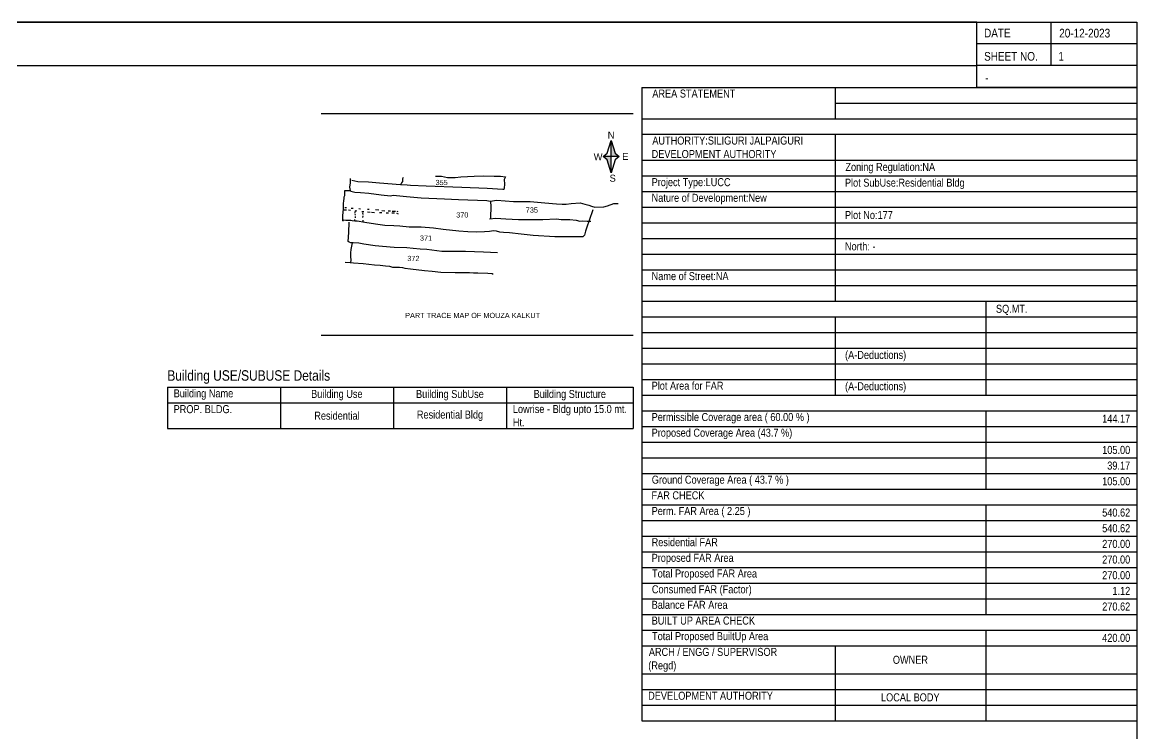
# Paper-space layout 'AutoDCR01' of a CAD drawing. Header units: metres. Extents: x 1 to 57.2, y 0.3 to 37.4.
# Drawn here: x 25.21 to 57.24, y 17 to 37.44 of the extents above; entities that cross this region are included whole.
import ezdxf

# ---------------------------------------------------------------- set-up
doc = ezdxf.new("R2010")
doc.units = ezdxf.units.M
doc.header["$MEASUREMENT"] = 0
doc.layers.add('DCR_AREATABLE', color=7, linetype='Continuous')
doc.layers.add('DCR_FSITABLE', color=7, linetype='Continuous')
doc.styles.add('AutoDCRTableFont', font='ARIALN.TTF')
doc.styles.get("Standard").update_dxf_attribs({"font": 'arial.ttf'})

# ---------------------------------------------------------------- blocks, each defined once
blk = doc.blocks.new('blkPrintInfo')
at = {"layer": 'DCR_AREATABLE'}
blk.add_lwpolyline([(-4.6, 0), (0, 0), (0, -1.87), (-4.6, -1.87)], close=True, dxfattribs=at)
at = {"layer": 'DCR_FSITABLE'}
for p, q in [((0, -0.623), (-4.6, -0.623)), ((0, -1.246), (-4.6, -1.246))]:
    blk.add_line(p, q, dxfattribs=at)
blk.add_lwpolyline([(-2.469, 0), (-2.469, -1.246)], dxfattribs=at)
at = {"layer": 'DCR_AREATABLE', "style": 'AutoDCRTableFont'}
for s, p in [('DATE', (-4.387, -0.435)), ('SHEET NO.', (-4.387, -1.103))]:
    blk.add_text(s, height=0.25, dxfattribs=at).set_placement(p)
for tag, p in [('DATE', (-2.219, -0.435)), ('PAGE_NO', (-2.219, -1.103)), ('SHEETNAME', (-4.35, -1.726))]:
    blk.add_attdef(tag, p, '', height=0.25, dxfattribs=at)
blk = doc.blocks.new('AREATABLE000000', base_point=(3538189.497, 1101892.864))
at = {"layer": 'DCR_AREATABLE', "style": 'AutoDCRTableFont'}
blk.add_attdef('Tag_001', (0, -0.234), '', height=0.23, dxfattribs=at)
blk = doc.blocks.new('AREATABLE000300', base_point=(3538189.497, 1101892.864))
at = {"layer": 'DCR_AREATABLE', "style": 'AutoDCRTableFont'}
for tag, p in [('Tag_001', (0, -0.234)), ('Tag_002', (-0.02, -0.621))]:
    blk.add_attdef(tag, p, '', height=0.23, dxfattribs=at)
blk = doc.blocks.new('AREATABLE000401', base_point=(3538189.497, 1101892.864))
at = {"layer": 'DCR_AREATABLE', "style": 'AutoDCRTableFont'}
blk.add_attdef('Tag_001', (-0.006, -0.23), '', height=0.23, dxfattribs=at)
blk = doc.blocks.new('AREATABLE000500', base_point=(3538189.497, 1101892.864))
at = {"layer": 'DCR_AREATABLE', "style": 'AutoDCRTableFont'}
blk.add_attdef('Tag_001', (-0.02, -0.234), '', height=0.23, dxfattribs=at)
blk = doc.blocks.new('AREATABLE000501', base_point=(3538189.497, 1101892.864))
at = {"layer": 'DCR_AREATABLE', "style": 'AutoDCRTableFont'}
blk.add_attdef('Tag_001', (-0.02, -0.234), '', height=0.23, dxfattribs=at)
blk = doc.blocks.new('AREATABLE000600', base_point=(3538189.497, 1101892.864))
at = {"layer": 'DCR_AREATABLE', "style": 'AutoDCRTableFont'}
blk.add_attdef('Tag_001', (-0.02, -0.234), '', height=0.23, dxfattribs=at)
blk = doc.blocks.new('AREATABLE000701', base_point=(3538189.497, 1101892.864))
at = {"layer": 'DCR_AREATABLE', "style": 'AutoDCRTableFont'}
blk.add_attdef('Tag_001', (-0.02, -0.231), '', height=0.23, dxfattribs=at)
blk = doc.blocks.new('AREATABLE000901', base_point=(3538189.497, 1101892.864))
at = {"layer": 'DCR_AREATABLE', "style": 'AutoDCRTableFont'}
blk.add_attdef('Tag_001', (-0.02, -0.23), '', height=0.23, dxfattribs=at)
blk = doc.blocks.new('AREATABLE001100', base_point=(3538189.497, 1101892.864))
at = {"layer": 'DCR_AREATABLE', "style": 'AutoDCRTableFont'}
blk.add_attdef('Tag_001', (-0.02, -0.234), '', height=0.23, dxfattribs=at)
blk = doc.blocks.new('AREATABLE001302', base_point=(3538189.497, 1101892.864))
at = {"layer": 'DCR_AREATABLE', "style": 'AutoDCRTableFont'}
blk.add_attdef('Tag_001', (-0.012, -0.234), '', height=0.23, dxfattribs=at)
blk = doc.blocks.new('AREATABLE001601', base_point=(3538189.497, 1101892.864))
at = {"layer": 'DCR_AREATABLE', "style": 'AutoDCRTableFont'}
blk.add_attdef('Tag_001', (-0.016, -0.234), '', height=0.23, dxfattribs=at)
blk = doc.blocks.new('AREATABLE001800', base_point=(3538189.497, 1101892.864))
at = {"layer": 'DCR_AREATABLE', "style": 'AutoDCRTableFont'}
blk.add_attdef('Tag_001', (-0.02, -0.234), '', height=0.23, dxfattribs=at)
blk = doc.blocks.new('AREATABLE001801', base_point=(3538189.497, 1101892.864))
at = {"layer": 'DCR_AREATABLE', "style": 'AutoDCRTableFont'}
blk.add_attdef('Tag_001', (-0.016, -0.234), '', height=0.23, dxfattribs=at)
blk = doc.blocks.new('AREATABLE002000', base_point=(3538189.497, 1101892.864))
at = {"layer": 'DCR_AREATABLE', "style": 'AutoDCRTableFont'}
blk.add_attdef('Tag_001', (-0.02, -0.234), '', height=0.23, dxfattribs=at)
blk = doc.blocks.new('AREATABLE002002', base_point=(3538189.497, 1101892.864))
at = {"layer": 'DCR_AREATABLE', "style": 'AutoDCRTableFont'}
blk.add_attdef('Tag_001', (-0.028, -0.231), '', height=0.23, dxfattribs=at)
blk = doc.blocks.new('AREATABLE002100', base_point=(3538189.497, 1101892.864))
at = {"layer": 'DCR_AREATABLE', "style": 'AutoDCRTableFont'}
blk.add_attdef('Tag_001', (-0.02, -0.234), '', height=0.23, dxfattribs=at)
blk = doc.blocks.new('AREATABLE002202', base_point=(3538189.497, 1101892.864))
at = {"layer": 'DCR_AREATABLE', "style": 'AutoDCRTableFont'}
blk.add_attdef('Tag_001', (-0.028, -0.231), '', height=0.23, dxfattribs=at)
blk = doc.blocks.new('AREATABLE002302', base_point=(3538189.497, 1101892.864))
at = {"layer": 'DCR_AREATABLE', "style": 'AutoDCRTableFont'}
blk.add_attdef('Tag_001', (-0.011, -0.231), '', height=0.23, dxfattribs=at)
blk = doc.blocks.new('AREATABLE002400', base_point=(3538189.497, 1101892.864))
at = {"layer": 'DCR_AREATABLE', "style": 'AutoDCRTableFont'}
blk.add_attdef('Tag_001', (-0.015, -0.234), '', height=0.23, dxfattribs=at)
blk = doc.blocks.new('AREATABLE002402', base_point=(3538189.497, 1101892.864))
at = {"layer": 'DCR_AREATABLE', "style": 'AutoDCRTableFont'}
blk.add_attdef('Tag_001', (-0.028, -0.231), '', height=0.23, dxfattribs=at)
blk = doc.blocks.new('AREATABLE002500', base_point=(3538189.497, 1101892.864))
at = {"layer": 'DCR_AREATABLE', "style": 'AutoDCRTableFont'}
blk.add_attdef('Tag_001', (-0.022, -0.234), '', height=0.23, dxfattribs=at)
blk = doc.blocks.new('AREATABLE002600', base_point=(3538189.497, 1101892.864))
at = {"layer": 'DCR_AREATABLE', "style": 'AutoDCRTableFont'}
blk.add_attdef('Tag_001', (-0.02, -0.234), '', height=0.23, dxfattribs=at)
blk = doc.blocks.new('AREATABLE002602', base_point=(3538189.497, 1101892.864))
at = {"layer": 'DCR_AREATABLE', "style": 'AutoDCRTableFont'}
blk.add_attdef('Tag_001', (-0.011, -0.231, -562953711517696), '', height=0.23, dxfattribs=at)
blk = doc.blocks.new('AREATABLE002702', base_point=(3538189.497, 1101892.864))
at = {"layer": 'DCR_AREATABLE', "style": 'AutoDCRTableFont'}
blk.add_attdef('Tag_001', (-0.011, -0.231), '', height=0.23, dxfattribs=at)
blk = doc.blocks.new('AREATABLE002800', base_point=(3538189.497, 1101892.864))
at = {"layer": 'DCR_AREATABLE', "style": 'AutoDCRTableFont'}
blk.add_attdef('Tag_001', (-0.02, -0.23), '', height=0.23, dxfattribs=at)
blk = doc.blocks.new('AREATABLE002802', base_point=(3538189.497, 1101892.864))
at = {"layer": 'DCR_AREATABLE', "style": 'AutoDCRTableFont'}
blk.add_attdef('Tag_001', (-0.007, -0.231, -562953711517696), '', height=0.23, dxfattribs=at)
blk = doc.blocks.new('AREATABLE002900', base_point=(3538189.497, 1101892.864))
at = {"layer": 'DCR_AREATABLE', "style": 'AutoDCRTableFont'}
blk.add_attdef('Tag_001', (-0.02, -0.23), '', height=0.23, dxfattribs=at)
blk = doc.blocks.new('AREATABLE002902', base_point=(3538189.497, 1101892.864))
at = {"layer": 'DCR_AREATABLE', "style": 'AutoDCRTableFont'}
blk.add_attdef('Tag_001', (-0.007, -0.231), '', height=0.23, dxfattribs=at)
blk = doc.blocks.new('AREATABLE003000', base_point=(3538189.497, 1101892.864))
at = {"layer": 'DCR_AREATABLE', "style": 'AutoDCRTableFont'}
blk.add_attdef('Tag_001', (-0.007, -0.23), '', height=0.23, dxfattribs=at)
blk = doc.blocks.new('AREATABLE003002', base_point=(3538189.497, 1101892.864))
at = {"layer": 'DCR_AREATABLE', "style": 'AutoDCRTableFont'}
blk.add_attdef('Tag_001', (-0.007, -0.231), '', height=0.23, dxfattribs=at)
blk = doc.blocks.new('AREATABLE003100', base_point=(3538189.497, 1101892.864))
at = {"layer": 'DCR_AREATABLE', "style": 'AutoDCRTableFont'}
blk.add_attdef('Tag_001', (-0.013, -0.234), '', height=0.23, dxfattribs=at)
blk = doc.blocks.new('AREATABLE003102', base_point=(3538189.497, 1101892.864))
at = {"layer": 'DCR_AREATABLE', "style": 'AutoDCRTableFont'}
blk.add_attdef('Tag_001', (-0.028, -0.231), '', height=0.23, dxfattribs=at)
blk = doc.blocks.new('AREATABLE003200', base_point=(3538189.497, 1101892.864))
at = {"layer": 'DCR_AREATABLE', "style": 'AutoDCRTableFont'}
blk.add_attdef('Tag_001', (-0.019, -0.23), '', height=0.23, dxfattribs=at)
blk = doc.blocks.new('AREATABLE003202', base_point=(3538189.497, 1101892.864))
at = {"layer": 'DCR_AREATABLE', "style": 'AutoDCRTableFont'}
blk.add_attdef('Tag_001', (-0.007, -0.231), '', height=0.23, dxfattribs=at)
blk = doc.blocks.new('AREATABLE003300', base_point=(3538189.497, 1101892.864))
at = {"layer": 'DCR_AREATABLE', "style": 'AutoDCRTableFont'}
blk.add_attdef('Tag_001', (-0.019, -0.234), '', height=0.23, dxfattribs=at)
blk = doc.blocks.new('AREATABLE003400', base_point=(3538189.497, 1101892.864))
at = {"layer": 'DCR_AREATABLE', "style": 'AutoDCRTableFont'}
blk.add_attdef('Tag_001', (-0.007, -0.23), '', height=0.23, dxfattribs=at)
blk = doc.blocks.new('AREATABLE003402', base_point=(3538189.497, 1101892.864))
at = {"layer": 'DCR_AREATABLE', "style": 'AutoDCRTableFont'}
blk.add_attdef('Tag_001', (-0.003, -0.231), '', height=0.23, dxfattribs=at)
blk = doc.blocks.new('AREATABLE003500', base_point=(3538189.497, 1101892.864))
at = {"layer": 'DCR_AREATABLE', "style": 'AutoDCRTableFont'}
for tag, p in [('Tag_001', (0, -0.234)), ('Tag_002', (-0.016, -0.621))]:
    blk.add_attdef(tag, p, '', height=0.23, dxfattribs=at)
blk = doc.blocks.new('AREATABLE003501', base_point=(3538189.497, 1101892.864))
at = {"layer": 'DCR_AREATABLE', "style": 'AutoDCRTableFont'}
blk.add_attdef('Tag_001', (-0.013, -0.234), '', height=0.23, dxfattribs=at)
blk = doc.blocks.new('AREATABLE003700', base_point=(3538189.497, 1101892.864))
at = {"layer": 'DCR_AREATABLE', "style": 'AutoDCRTableFont'}
blk.add_attdef('Tag_001', (-0.02, -0.234), '', height=0.23, dxfattribs=at)
blk = doc.blocks.new('AREATABLE003701', base_point=(3538189.497, 1101892.864))
at = {"layer": 'DCR_AREATABLE', "style": 'AutoDCRTableFont'}
blk.add_attdef('Tag_001', (-0.019, -0.234), '', height=0.23, dxfattribs=at)
blk = doc.blocks.new('*T266')
at = {"layer": 'DCR_AREATABLE', "color": 0, "linetype": 'ByBlock', "lineweight": -2, "transparency": 16777216}
for p, q in [((0, 0), (14.222, 0)), ((0, 0), (0, -18.204)), ((5.556, 0), (5.556, -0.9)), ((14.222, 0), (14.222, -18.204)), ((5.556, -0.45), (14.222, -0.45)), ((0, -0.9), (14.222, -0.9)), ((0, -1.35), (14.222, -1.35)), ((5.556, -1.35), (5.556, -6.145)), ((0, -2.095), (14.222, -2.095)), ((0, -2.545), (14.222, -2.545)), ((0, -2.995), (14.222, -2.995)), ((0, -3.445), (14.222, -3.445)), ((0, -3.895), (14.222, -3.895)), ((0, -4.345), (14.222, -4.345)), ((0, -4.795), (14.222, -4.795)), ((0, -5.245), (14.222, -5.245)), ((0, -5.695), (14.222, -5.695)), ((0, -6.145), (14.222, -6.145)), ((9.889, -6.145), (9.889, -8.845)), ((0, -6.595), (14.222, -6.595)), ((5.556, -6.595), (5.556, -8.845)), ((0, -7.045), (14.222, -7.045)), ((0, -7.495), (14.222, -7.495)), ((0, -7.945), (14.222, -7.945)), ((0, -8.395), (14.222, -8.395)), ((0, -8.845), (14.222, -8.845)), ((0, -9.295), (14.222, -9.295)), ((9.889, -9.295), (9.889, -11.545)), ((0, -9.745), (14.222, -9.745)), ((0, -10.195), (14.222, -10.195)), ((0, -10.645), (14.222, -10.645)), ((0, -11.095), (14.222, -11.095)), ((0, -11.545), (14.222, -11.545)), ((0, -11.995), (14.222, -11.995)), ((9.889, -11.995), (9.889, -15.145)), ((0, -12.445), (14.222, -12.445)), ((0, -12.895), (14.222, -12.895)), ((0, -13.345), (14.222, -13.345)), ((0, -13.795), (14.222, -13.795)), ((0, -14.245), (14.222, -14.245)), ((0, -14.695), (14.222, -14.695)), ((0, -15.145), (14.222, -15.145)), ((0, -15.595), (14.222, -15.595)), ((9.889, -15.595), (9.889, -18.204)), ((0, -16.045), (14.222, -16.045)), ((5.556, -16.045), (5.556, -18.204)), ((0, -16.854), (14.222, -16.854)), ((0, -17.304), (14.222, -17.304)), ((0, -17.754), (14.222, -17.754)), ((0, -18.204), (14.222, -18.204))]:
    blk.add_line(p, q, dxfattribs=at)
at = {"layer": 'DCR_AREATABLE', "color": 0, "lineweight": 25, "transparency": 16777216}
for name, p, values in [('AREATABLE000000', (3538189.797, 1101892.804), {'Tag_001': 'AREA STATEMENT'}), ('AREATABLE000300', (3538189.797, 1101891.454), {'Tag_001': 'AUTHORITY:SILIGURI JALPAIGURI', 'Tag_002': 'DEVELOPMENT AUTHORITY'}), ('AREATABLE000401', (3538195.353, 1101890.692), {'Tag_001': 'Zoning Regulation:NA'}), ('AREATABLE000500', (3538189.797, 1101890.259), {'Tag_001': 'Project Type:LUCC'}), ('AREATABLE000501', (3538195.353, 1101890.244), {'Tag_001': 'Plot SubUse:Residential Bldg'}), ('AREATABLE000600', (3538189.797, 1101889.809), {'Tag_001': 'Nature of Development:New'}), ('AREATABLE000701', (3538195.353, 1101889.311), {'Tag_001': 'Plot No:177'}), ('AREATABLE000901', (3538195.353, 1101888.41), {'Tag_001': 'North: -'}), ('AREATABLE001100', (3538189.797, 1101887.559), {'Tag_001': 'Name of Street:NA'}), ('AREATABLE001302', (3538199.686, 1101886.62), {'Tag_001': 'SQ.MT.'}), ('AREATABLE001800', (3538189.797, 1101884.409), {'Tag_001': 'Plot Area for FAR'}), ('AREATABLE002000', (3538189.797, 1101883.509), {'Tag_001': 'Permissible Coverage area ( 60.00 %%% )'}), ('AREATABLE002002', (3538202.754, 1101883.459), {'Tag_001': '144.17'}), ('AREATABLE002100', (3538189.797, 1101883.059), {'Tag_001': 'Proposed Coverage Area (43.7 %%%)'}), ('AREATABLE002202', (3538202.755, 1101882.561), {'Tag_001': '105.00'}), ('AREATABLE002302', (3538202.883, 1101882.111), {'Tag_001': '39.17'}), ('AREATABLE002400', (3538189.797, 1101881.709), {'Tag_001': 'Ground Coverage Area ( 43.7 %%% )'}), ('AREATABLE002402', (3538202.755, 1101881.661), {'Tag_001': '105.00'}), ('AREATABLE002500', (3538189.797, 1101881.259), {'Tag_001': 'FAR CHECK'}), ('AREATABLE002600', (3538189.797, 1101880.809), {'Tag_001': 'Perm. FAR Area ( 2.25 )'}), ('AREATABLE002602', (3538202.738, 1101880.761, 562953711517696), {'Tag_001': '540.62'}), ('AREATABLE002702', (3538202.738, 1101880.311), {'Tag_001': '540.62'}), ('AREATABLE002800', (3538189.797, 1101879.909), {'Tag_001': 'Residential FAR'}), ('AREATABLE002802', (3538202.734, 1101879.861, 562953711517696), {'Tag_001': '270.00'}), ('AREATABLE002900', (3538189.797, 1101879.459), {'Tag_001': 'Proposed FAR Area'}), ('AREATABLE002902', (3538202.734, 1101879.411), {'Tag_001': '270.00'}), ('AREATABLE003000', (3538189.797, 1101879.009), {'Tag_001': 'Total Proposed FAR Area'}), ('AREATABLE003002', (3538202.734, 1101878.961), {'Tag_001': '270.00'}), ('AREATABLE003100', (3538189.797, 1101878.559), {'Tag_001': 'Consumed FAR (Factor)'}), ('AREATABLE003102', (3538203.049, 1101878.509), {'Tag_001': '1.12'}), ('AREATABLE003200', (3538189.797, 1101878.109), {'Tag_001': 'Balance FAR Area'}), ('AREATABLE003202', (3538202.735, 1101878.061), {'Tag_001': '270.62'}), ('AREATABLE003300', (3538189.797, 1101877.659), {'Tag_001': 'BUILT UP AREA CHECK'}), ('AREATABLE003400', (3538189.797, 1101877.209), {'Tag_001': 'Total Proposed BuiltUp Area'}), ('AREATABLE003402', (3538202.73, 1101877.161), {'Tag_001': '420.00'}), ('AREATABLE003500', (3538189.697, 1101876.759), {'Tag_001': 'ARCH / ENGG / SUPERVISOR', 'Tag_002': '(Regd)'}), ('AREATABLE003501', (3538196.723, 1101876.533), {'Tag_001': 'OWNER'}), ('AREATABLE003700', (3538189.697, 1101875.5), {'Tag_001': 'DEVELOPMENT AUTHORITY'}), ('AREATABLE003701', (3538196.388, 1101875.454), {'Tag_001': 'LOCAL BODY'})]:
    blk.add_blockref(name, p, dxfattribs=at).add_auto_attribs(values)
at = {"layer": 'DCR_AREATABLE', "color": 6, "lineweight": 25, "transparency": 16777216}
for name, p in [('AREATABLE001601', (3538195.353, 1101885.294)), ('AREATABLE001801', (3538195.353, 1101884.394))]:
    blk.add_blockref(name, p, dxfattribs=at).add_auto_attribs({'Tag_001': '(A-Deductions)'})
blk = doc.blocks.new('Area_Statement', base_point=(3538189.497, 1101892.864))
blk.add_blockref('*T266', (3538189.497, 1101892.864))
blk = doc.blocks.new('AREATABLE030000', base_point=(3538189.497, 1101864.882))
at = {"layer": 'DCR_AREATABLE', "style": 'AutoDCRTableFont'}
blk.add_attdef('Tag_001', (-0.019, -0.23), '', height=0.23, dxfattribs=at)
blk = doc.blocks.new('AREATABLE030001', base_point=(3538189.497, 1101864.882))
at = {"layer": 'DCR_AREATABLE', "style": 'AutoDCRTableFont'}
blk.add_attdef('Tag_001', (-0.019, -0.23), '', height=0.23, dxfattribs=at)
blk = doc.blocks.new('AREATABLE030002', base_point=(3538189.497, 1101864.882))
at = {"layer": 'DCR_AREATABLE', "style": 'AutoDCRTableFont'}
blk.add_attdef('Tag_001', (-0.019, -0.234), '', height=0.23, dxfattribs=at)
blk = doc.blocks.new('AREATABLE030003', base_point=(3538189.497, 1101864.882))
at = {"layer": 'DCR_AREATABLE', "style": 'AutoDCRTableFont'}
blk.add_attdef('Tag_001', (-0.019, -0.234), '', height=0.23, dxfattribs=at)
blk = doc.blocks.new('AREATABLE030100', base_point=(3538189.497, 1101864.882))
at = {"layer": 'DCR_AREATABLE', "style": 'AutoDCRTableFont'}
blk.add_attdef('Tag_001', (-0.02, -0.234), '', height=0.23, dxfattribs=at)
blk = doc.blocks.new('AREATABLE030101', base_point=(3538189.497, 1101864.882))
at = {"layer": 'DCR_AREATABLE', "style": 'AutoDCRTableFont'}
blk.add_attdef('Tag_001', (-0.02, -0.23), '', height=0.23, dxfattribs=at)
blk = doc.blocks.new('AREATABLE030102', base_point=(3538189.497, 1101864.882))
at = {"layer": 'DCR_AREATABLE', "style": 'AutoDCRTableFont'}
blk.add_attdef('Tag_001', (-0.02, -0.23), '', height=0.23, dxfattribs=at)
blk = doc.blocks.new('AREATABLE030103', base_point=(3538189.497, 1101864.882))
at = {"layer": 'DCR_AREATABLE', "style": 'AutoDCRTableFont'}
for tag, p in [('Tag_001', (-0.019, -0.231)), ('Tag_002', (-0.02, -0.614))]:
    blk.add_attdef(tag, p, '', height=0.23, dxfattribs=at)
blk = doc.blocks.new('*T313')
at = {"layer": 'DCR_AREATABLE', "color": 0, "linetype": 'ByBlock', "lineweight": -2, "transparency": 16777216}
for p, q in [((0, 0), (13.389, 0)), ((0, 0), (0, -1.186)), ((3.25, 0), (3.25, -1.186)), ((6.5, 0), (6.5, -1.186)), ((9.75, 0), (9.75, -1.186)), ((13.389, 0), (13.389, -1.186)), ((0, -0.45), (13.389, -0.45)), ((0, -1.186), (13.389, -1.186))]:
    blk.add_line(p, q, dxfattribs=at)
at = {"layer": 'DCR_AREATABLE', "color": 0, "lineweight": 25, "transparency": 16777216}
for name, p, values in [('AREATABLE030000', (3538189.697, 1101864.822), {'Tag_001': 'Building Name'}), ('AREATABLE030001', (3538193.648, 1101864.806), {'Tag_001': 'Building Use'}), ('AREATABLE030002', (3538196.664, 1101864.808), {'Tag_001': 'Building SubUse'}), ('AREATABLE030003', (3538200.043, 1101864.808), {'Tag_001': 'Building Structure'}), ('AREATABLE030100', (3538189.697, 1101864.372), {'Tag_001': 'PROP. BLDG.'}), ('AREATABLE030103', (3538199.447, 1101864.372), {'Tag_001': 'Lowrise - Bldg upto 15.0 mt.', 'Tag_002': 'Ht.'}), ('AREATABLE030101', (3538193.74, 1101864.18), {'Tag_001': 'Residential'}), ('AREATABLE030102', (3538196.689, 1101864.212), {'Tag_001': 'Residential Bldg'})]:
    blk.add_blockref(name, p, dxfattribs=at).add_auto_attribs(values)
blk = doc.blocks.new('Building_USE_SUBUSE_Details', base_point=(3538189.497, 1101864.882))
blk.add_blockref('*T313', (3538189.497, 1101864.882))
at = {"layer": 'DCR_AREATABLE', "style": 'AutoDCRTableFont'}
blk.add_text('Building USE/SUBUSE Details', height=0.3, dxfattribs=at).set_placement((3538189.497, 1101865.07))

psp = doc.layouts.new('AutoDCR01')

# ---------------------------------------------------------------- hatches: boundary and pattern name
h = psp.add_hatch(color=256)
h.paths.add_polyline_path([(42.0174, 33.4858), (42.1333, 33.1192), (42.1333, 33.5828), (41.9015, 33.5828)])
h.paths.add_polyline_path([(42.1333, 33.5828), (42.3651, 33.5828), (42.2492, 33.6797), (42.1333, 34.0463)])

# ---------------------------------------------------------------- linework, layer by layer
at = {"color": 0}
for p, q in [((33.8053, 34.8217), (42.7689, 34.8217)), ((34.5294, 32.042), (34.4395, 32.0456)), ((34.4793, 32.1212), (34.5328, 32.1145)), ((34.6439, 32.0294), (34.5819, 32.042)), ((34.6659, 32.1018), (34.7187, 32.1004)), ((34.8802, 32.0922), (34.929, 32.0851)), ((35.1314, 32.0745), (35.1766, 32.0697)), ((35.3621, 32.0614), (35.4584, 32.0507)), ((35.5409, 32.0316), (35.6289, 32.0268)), ((34.7604, 31.7714), (34.7539, 31.7288)), ((34.7741, 32.02), (34.7678, 31.9801)), ((34.7678, 31.9801), (34.7783, 31.9633)), ((34.7688, 31.934), (34.7793, 31.9004)), ((34.8287, 32.0126), (34.7741, 32.02)), ((34.7772, 31.8626), (34.7772, 31.8186)), ((34.9655, 32.0036), (35.0223, 32.0018)), ((34.9914, 31.9633), (34.9967, 31.9203)), ((34.9935, 31.8826), (34.9914, 31.8301)), ((34.9988, 31.7347), (34.9936, 31.6998)), ((34.9956, 31.7577), (34.9988, 31.7347)), ((35.129, 31.9913), (35.2122, 31.9878)), ((35.2443, 31.982), (35.331, 31.9773)), ((35.4791, 31.9781), (35.5445, 31.9746)), ((35.6705, 31.9698), (35.7371, 31.9675)), ((35.7252, 32.0197), (35.793, 32.0209)), ((35.8346, 31.9627), (35.9107, 31.9686)), ((35.8418, 32.0161), (35.9345, 32.0161)), ((35.9702, 31.9532), (36.0166, 31.9401)), ((35.9714, 32.0126), (36.0071, 32.0066)), ((33.8053, 28.4474), (42.7689, 28.4474))]:
    psp.add_line(p, q, dxfattribs=at)
for points in [[(42.1333, 33.1192), (42.0174, 33.4858), (41.9015, 33.5828), (42.0174, 33.6797), (42.1333, 34.0463), (42.2492, 33.6797), (42.3651, 33.5828), (42.2492, 33.4858), (42.1333, 33.1192)], [(42.1333, 33.1192), (42.1333, 34.0463)], [(42.3651, 33.5828), (41.9015, 33.5828)], [(37.09, 33.0168), (37.2588, 33.0215), (37.4313, 32.9844), (37.6478, 32.9838), (37.814, 33.003), (38.2022, 33.0198), (38.478, 33.0301), (38.7696, 33.0191), (38.958, 33.0191), (39.0983, 32.9988), (39.0651, 32.9195), (39.072, 32.787), (39.0619, 32.6762), (39.0547, 32.6353), (39.0186, 32.6353), (38.5746, 32.6632), (37.8416, 32.6979), (36.8189, 32.7327), (36.3648, 32.7465), (36.2768, 32.7585), (36.0785, 32.7665), (35.4813, 32.819), (35.1624, 32.8494), (34.8499, 32.8601), (34.6846, 32.8996)], [(34.6385, 32.9501), (34.6307, 32.83), (34.614, 32.7044), (34.6341, 32.6111), (34.6486, 32.5853), (34.7685, 32.5639), (34.9292, 32.5501), (35.1717, 32.529), (35.5242, 32.4789), (35.7973, 32.4571), (35.8684, 32.47), (36.2564, 32.4394), (36.677, 32.4016), (37.3425, 32.3656), (37.7495, 32.3511), (38.5576, 32.3234), (38.6593, 32.3047), (38.8503, 32.3266), (39.3294, 32.2891), (39.8075, 32.2889), (40.2292, 32.2572), (40.5621, 32.2249), (40.7262, 32.2157), (40.8418, 32.2157), (40.9901, 32.2328), (41.2485, 32.2533), (41.376, 32.2151), (41.4893, 32.1814), (41.5683, 32.1579), (41.6622, 32.13), (41.9275, 32.1401), (42.0257, 32.168), (42.2147, 32.2298), (42.3028, 32.2375), (42.3373, 32.2375)], [(36.1609, 32.9857), (36.143, 32.9408), (36.134, 32.8673), (36.1071, 32.8314), (36.0785, 32.7665)], [(34.428, 31.7393), (34.4279, 31.8849), (34.4367, 31.9768), (34.4413, 32.0893), (34.4441, 32.2219), (34.4486, 32.3192), (34.4595, 32.3728), (34.4599, 32.4289), (34.4792, 32.464), (34.484, 32.5548), (34.484, 32.6115), (34.5556, 32.6088), (34.6341, 32.6111)], [(41.6112, 32.0566), (41.5045, 31.7496), (41.4376, 31.5574), (41.3945, 31.4362), (41.3719, 31.3199), (41.3233, 31.2779), (40.5147, 31.2786), (39.8947, 31.3144), (39.5481, 31.3537), (39.2115, 31.3918), (39.0455, 31.4025), (38.9386, 31.4094), (38.8363, 31.4377), (38.7553, 31.4459), (38.6408, 31.4336), (38.4963, 31.4222), (38.2564, 31.4104), (38.0118, 31.4245), (37.7541, 31.4425), (37.3097, 31.4848), (37.0281, 31.5299), (36.6728, 31.5499), (36.4981, 31.5499), (36.3292, 31.5559), (36.0578, 31.5849), (35.8908, 31.5934), (35.6325, 31.6025), (35.3602, 31.6369), (35.0523, 31.691), (34.8347, 31.7236), (34.7639, 31.7272), (34.6917, 31.7383), (34.6579, 31.7434), (34.5087, 31.7488), (34.4418, 31.752), (34.428, 31.7393), (34.428, 31.7223)], [(38.6708, 32.2784), (38.6727, 32.1532), (38.6699, 31.8263), (38.6688, 31.7974)], [(38.6409, 31.7955), (38.8194, 31.8109), (39.1039, 31.7904), (39.4734, 31.777), (39.9021, 31.7716), (40.1674, 31.776), (40.5625, 31.7908), (40.6945, 31.7757), (40.9511, 31.7697), (41.1312, 31.7504), (41.2358, 31.7268), (41.3247, 31.733), (41.4474, 31.7238), (41.5507, 31.7248)], [(38.8685, 30.8149), (38.4666, 30.8397), (37.9446, 30.8563), (37.2693, 30.8563), (36.8373, 30.909), (36.6416, 30.9232), (36.4458, 30.9416), (36.2663, 30.9619), (35.8998, 30.9658), (35.5628, 30.9959), (35.3486, 31.0216), (35.0312, 31.0699), (34.8842, 31.0922), (34.7178, 31.1004), (34.6567, 31.1014), (34.6074, 31.125), (34.5784, 31.1389), (34.5963, 31.3998), (34.6031, 31.6976)], [(34.6873, 31.1009), (34.6498, 30.9135), (34.6443, 30.8166), (34.647, 30.7184), (34.6506, 30.5914), (34.6457, 30.5451)], [(34.4915, 30.5455), (34.6353, 30.5339), (34.7279, 30.5286), (35.0082, 30.5061), (35.175, 30.4944), (35.3303, 30.4698), (35.496, 30.4614), (35.6457, 30.4407), (35.7633, 30.4348), (35.8532, 30.4076), (36.0499, 30.4065), (36.1395, 30.3926), (36.2086, 30.3798), (36.3709, 30.3596), (36.7741, 30.3114), (36.9945, 30.2849), (37.2422, 30.2623), (37.6502, 30.2549), (38.0655, 30.2473), (38.1822, 30.2422), (38.3031, 30.243), (38.5915, 30.2273), (38.7138, 30.2206), (38.7405, 30.2014)]]:
    psp.add_lwpolyline(points, dxfattribs=at)
at = {"layer": 'DCR_AREATABLE'}
for points in [[(1, 1), (1, 37.4412), (57.2412, 37.4412), (57.2412, 1)], [(1, 37.4412), (1, 36.1949), (52.6414, 36.1949), (52.6414, 37.4412)]]:
    psp.add_lwpolyline(points, close=True, dxfattribs=at)

# ---------------------------------------------------------------- block references
ref = psp.add_blockref('blkPrintInfo', (57.2412, 37.4412), dxfattribs=at)
ref.add_attrib('PAGE_NO_001', '1', (54.9916, 36.3376), dxfattribs={"height": 0.25, "style": 'AutoDCRTableFont'})
ref.add_attrib('DATE_001', '20-12-2023', (55.0143, 37.0053), dxfattribs={"height": 0.25, "style": 'AutoDCRTableFont'})
ref.add_attrib('SHEETNAME_001', '-', (52.8823, 35.7155), dxfattribs={"height": 0.25, "style": 'AutoDCRTableFont'})
at = {"layer": 'DCR_AREATABLE', "color": 0}
for name, p in [('Area_Statement', (43.0189, 35.5717)), ('Building_USE_SUBUSE_Details', (29.3795, 26.9539))]:
    psp.add_blockref(name, p, dxfattribs=at)

# ---------------------------------------------------------------- texts
at = {"color": 0, "insert": (42.2303, 34.3018), "char_height": 0.201319, "width": 0.250221, "attachment_point": 7, "rotation": 180}
psp.add_mtext('{\\Fgothice|c0;N}', dxfattribs=at)
at = {"color": 0, "char_height": 0.201319, "width": 0.250221, "attachment_point": 1}
for s, insert in [('{\\Fgothice|c0;W}', (41.6342, 33.6783)), ('{\\Fgothice|c0;E}', (42.4526, 33.6873)), ('{\\Fgothice|c0;S}', (42.0892, 33.0613))]:
    psp.add_mtext(s, dxfattribs=dict(at, insert=insert))
at = {"color": 0, "char_height": 0.15, "attachment_point": 1}
for s, insert in [('355', (37.0893, 32.9125)), ('735', (39.6812, 32.121)), ('370', (37.681, 31.9812)), ('371', (36.6395, 31.314)), ('372', (36.2769, 30.7292)), ('PART TRACE MAP OF MOUZA KALKUT', (36.2157, 29.0918))]:
    psp.add_mtext_dynamic_manual_height_columns(s, width=5.378837, gutter_width=12.5, heights=[0], dxfattribs=dict(at, insert=insert))

doc.saveas('drawing.dxf')
